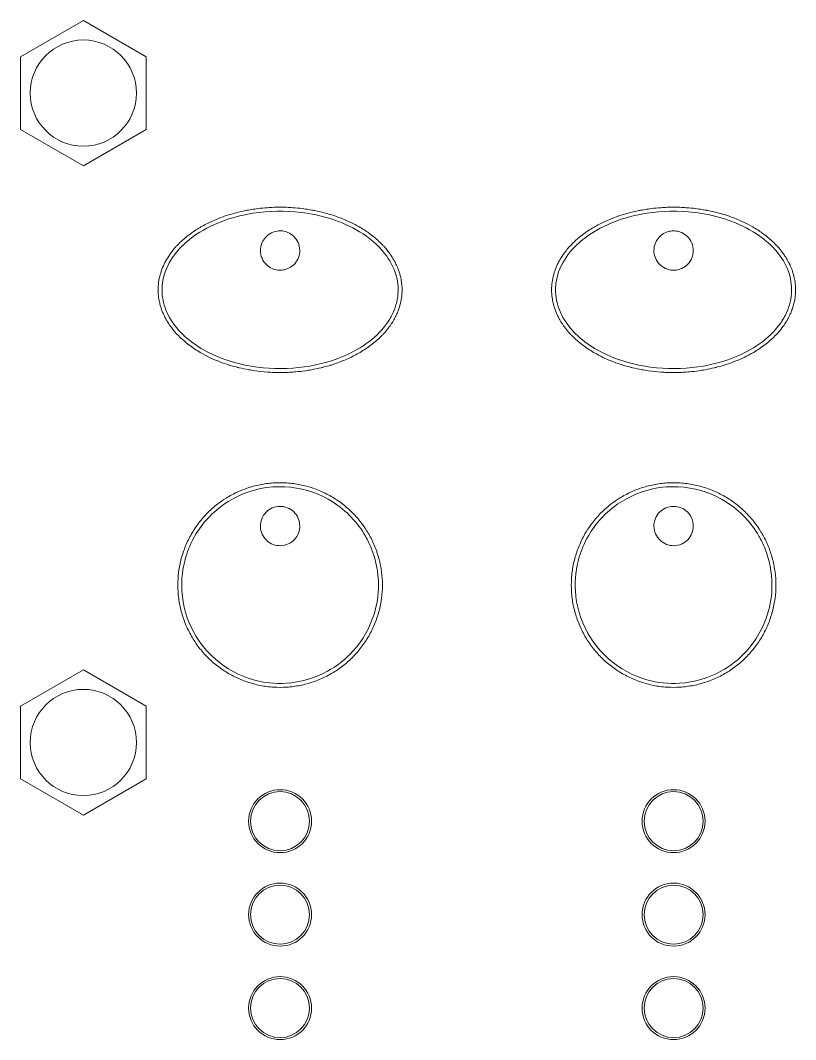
# Model space of a CAD drawing. Header units: millimetres. Extents: x 20 to 1660, y 4 to 1168.
# Drawn here: x 389.2 to 428.6, y 504.3 to 556 of the extents above; entities that cross this region are included whole.
import ezdxf

# ---------------------------------------------------------------- set-up
doc = ezdxf.new("R2010")
doc.units = ezdxf.units.MM
doc.header["$LTSCALE"] = 4
doc.layers.add('Visible Edges(A H Standard)', color=7, linetype='Continuous', lineweight=18)

msp = doc.modelspace()

# ---------------------------------------------------------------- linework, layer by layer
at = {"layer": 'Visible Edges(A H Standard)'}
for p, q in [((392.376, 556.05), (389.176, 554.202)), ((395.576, 554.202), (392.376, 556.05)), ((389.176, 554.202), (389.176, 550.507)), ((395.576, 550.507), (395.576, 554.202)), ((389.176, 550.507), (392.376, 548.659)), ((392.376, 548.659), (395.576, 550.507)), ((392.376, 523.05), (389.176, 521.202)), ((395.576, 521.202), (392.376, 523.05)), ((389.176, 521.202), (389.176, 517.507)), ((395.576, 517.507), (395.576, 521.202)), ((389.176, 517.507), (392.376, 515.659)), ((392.376, 515.659), (395.576, 517.507))]:
    msp.add_line(p, q, dxfattribs=at)
for centre, radius in [((392.376, 552.355), 2.7), ((392.376, 519.355), 2.7), ((402.376, 515.355), 1.6), ((422.376, 515.355), 1.6), ((402.376, 515.355), 1.5), ((422.376, 515.355), 1.5), ((402.376, 510.605), 1.6), ((402.376, 510.605), 1.5), ((422.376, 510.605), 1.6), ((422.376, 510.605), 1.5), ((402.376, 505.855), 1.6), ((402.376, 505.855), 1.5), ((422.376, 505.855), 1.6), ((422.376, 505.855), 1.5)]:
    msp.add_circle(centre, radius, dxfattribs=at)
for points, knots in [([(396.176, 542.355), (396.176, 542.486), (396.195, 542.748), (396.261, 543.068), (396.356, 543.375), (396.453, 543.609), (396.597, 543.887), (396.728, 544.097), (396.889, 544.318), (397.004, 544.458), (397.122, 544.59), (397.203, 544.675), (397.327, 544.799), (397.456, 544.917), (397.655, 545.084), (397.838, 545.223), (398.072, 545.384), (398.263, 545.504), (398.507, 545.642), (398.704, 545.744), (398.955, 545.862), (399.157, 545.948), (399.463, 546.067), (399.774, 546.172), (400.193, 546.29), (400.51, 546.363), (400.828, 546.423), (401.04, 546.457), (401.36, 546.5), (401.681, 546.531), (402.164, 546.557), (402.594, 546.557), (403.077, 546.531), (403.397, 546.5), (403.716, 546.457), (403.929, 546.423), (404.247, 546.363), (404.565, 546.291), (405.036, 546.158), (405.449, 546.014), (405.903, 545.818), (406.2, 545.668), (406.49, 545.503), (406.68, 545.385), (406.914, 545.224), (407.097, 545.086), (407.319, 544.9), (407.489, 544.74), (407.671, 544.548), (407.787, 544.413), (407.898, 544.271), (407.969, 544.174), (408.072, 544.022), (408.168, 543.863), (408.283, 543.641), (408.359, 543.467), (408.424, 543.287), (408.462, 543.164), (408.511, 542.976), (408.547, 542.783), (408.578, 542.489), (408.579, 542.225), (408.545, 541.899), (408.491, 541.643), (408.411, 541.381), (408.353, 541.232), (408.303, 541.116), (408.276, 541.059), (408.235, 540.974), (408.191, 540.892), (408.107, 540.744), (408.008, 540.589), (407.847, 540.367), (407.693, 540.184), (407.49, 539.97), (407.319, 539.81), (407.098, 539.624), (406.916, 539.486), (406.682, 539.326), (406.491, 539.207), (406.247, 539.068), (406.049, 538.965), (405.798, 538.847), (405.595, 538.761), (405.34, 538.662), (405.135, 538.59), (404.876, 538.508), (404.667, 538.449), (404.351, 538.369), (404.033, 538.303), (403.607, 538.234), (403.286, 538.198), (402.966, 538.172), (402.752, 538.161), (402.43, 538.153), (402.107, 538.155), (401.624, 538.181), (401.196, 538.226), (400.717, 538.304), (400.401, 538.37), (400.086, 538.449), (399.876, 538.508), (399.564, 538.606), (399.255, 538.718), (398.849, 538.892), (398.552, 539.041), (398.262, 539.206), (398.071, 539.325), (397.837, 539.486), (397.654, 539.625), (397.433, 539.811), (397.263, 539.97), (397.059, 540.185), (396.905, 540.369), (396.744, 540.59), (396.645, 540.744), (396.553, 540.905), (396.496, 541.016), (396.431, 541.158), (396.382, 541.274), (396.328, 541.425), (396.29, 541.548), (396.242, 541.737), (396.193, 541.993), (396.176, 542.223), (396.176, 542.355)], [-2.72421, -2.72421, -2.72421, -2.72421, -2.695832, -2.667455, -2.653267, -2.624889, -2.610701, -2.582324, -2.568135, -2.546852, -2.539758, -2.525569, -2.518475, -2.497192, -2.483004, -2.454626, -2.440438, -2.412061, -2.397872, -2.369495, -2.355306, -2.326929, -2.31274, -2.270175, -2.241797, -2.199232, -2.185043, -2.156666, -2.142477, -2.099912, -2.071534, -2.01478, -1.986403, -1.943837, -1.929648, -1.901271, -1.887083, -1.844517, -1.81614, -1.759385, -1.731008, -1.688442, -1.674254, -1.645877, -1.631688, -1.603311, -1.589122, -1.560745, -1.546556, -1.525274, -1.518179, -1.503991, -1.496896, -1.475614, -1.461425, -1.440142, -1.433048, -1.418859, -1.411765, -1.390482, -1.376293, -1.347916, -1.333728, -1.30535, -1.291162, -1.273426, -1.269879, -1.262785, -1.259238, -1.248596, -1.241502, -1.220219, -1.20603, -1.177653, -1.163465, -1.135087, -1.120899, -1.092522, -1.078333, -1.049956, -1.035767, -1.00739, -0.993201, -0.964824, -0.950636, -0.922258, -0.90807, -0.879693, -0.865504, -0.822938, -0.794561, -0.751995, -0.737807, -0.70943, -0.695241, -0.652675, -0.624298, -0.567544, -0.539166, -0.496601, -0.482412, -0.454035, -0.439846, -0.397281, -0.368903, -0.326338, -0.312149, -0.283772, -0.269583, -0.241206, -0.227017, -0.19864, -0.184452, -0.156075, -0.141886, -0.120603, -0.113509, -0.09932, -0.092226, -0.078037, -0.070943, -0.056754, -0.04966, -0.028377, 0, 0, 0, 0]), ([(416.176, 542.355), (416.176, 542.486), (416.195, 542.748), (416.261, 543.068), (416.356, 543.375), (416.453, 543.609), (416.597, 543.887), (416.728, 544.097), (416.889, 544.318), (417.004, 544.458), (417.122, 544.59), (417.203, 544.675), (417.327, 544.799), (417.456, 544.917), (417.655, 545.084), (417.838, 545.223), (418.072, 545.384), (418.263, 545.504), (418.507, 545.642), (418.704, 545.744), (418.955, 545.862), (419.157, 545.948), (419.463, 546.067), (419.774, 546.172), (420.193, 546.29), (420.51, 546.363), (420.828, 546.423), (421.04, 546.457), (421.36, 546.5), (421.681, 546.531), (422.164, 546.557), (422.594, 546.557), (423.077, 546.531), (423.397, 546.5), (423.716, 546.457), (423.929, 546.423), (424.247, 546.363), (424.565, 546.291), (425.036, 546.158), (425.449, 546.014), (425.903, 545.818), (426.2, 545.668), (426.49, 545.503), (426.68, 545.385), (426.914, 545.224), (427.097, 545.086), (427.319, 544.9), (427.489, 544.74), (427.671, 544.548), (427.787, 544.413), (427.898, 544.271), (427.969, 544.174), (428.072, 544.022), (428.168, 543.863), (428.283, 543.641), (428.359, 543.467), (428.424, 543.287), (428.462, 543.164), (428.511, 542.976), (428.547, 542.783), (428.578, 542.489), (428.579, 542.225), (428.545, 541.899), (428.491, 541.643), (428.411, 541.381), (428.353, 541.232), (428.303, 541.116), (428.276, 541.059), (428.235, 540.974), (428.191, 540.892), (428.107, 540.744), (428.008, 540.589), (427.847, 540.367), (427.693, 540.184), (427.49, 539.97), (427.319, 539.81), (427.098, 539.624), (426.916, 539.486), (426.682, 539.326), (426.491, 539.207), (426.247, 539.068), (426.049, 538.965), (425.798, 538.847), (425.595, 538.761), (425.34, 538.662), (425.135, 538.59), (424.876, 538.508), (424.667, 538.449), (424.351, 538.369), (424.033, 538.303), (423.607, 538.234), (423.286, 538.198), (422.966, 538.172), (422.752, 538.161), (422.43, 538.153), (422.107, 538.155), (421.624, 538.181), (421.196, 538.226), (420.717, 538.304), (420.401, 538.37), (420.086, 538.449), (419.876, 538.508), (419.564, 538.606), (419.255, 538.718), (418.849, 538.892), (418.552, 539.041), (418.262, 539.206), (418.071, 539.325), (417.837, 539.486), (417.654, 539.625), (417.433, 539.811), (417.263, 539.97), (417.059, 540.185), (416.905, 540.369), (416.744, 540.59), (416.645, 540.744), (416.553, 540.905), (416.496, 541.016), (416.431, 541.158), (416.382, 541.274), (416.328, 541.425), (416.29, 541.548), (416.242, 541.737), (416.193, 541.993), (416.176, 542.223), (416.176, 542.355)], [-2.72421, -2.72421, -2.72421, -2.72421, -2.695832, -2.667455, -2.653267, -2.624889, -2.610701, -2.582324, -2.568135, -2.546852, -2.539758, -2.525569, -2.518475, -2.497192, -2.483004, -2.454626, -2.440438, -2.412061, -2.397872, -2.369495, -2.355306, -2.326929, -2.31274, -2.270175, -2.241797, -2.199232, -2.185043, -2.156666, -2.142477, -2.099912, -2.071534, -2.01478, -1.986403, -1.943837, -1.929648, -1.901271, -1.887083, -1.844517, -1.81614, -1.759385, -1.731008, -1.688442, -1.674254, -1.645877, -1.631688, -1.603311, -1.589122, -1.560745, -1.546556, -1.525274, -1.518179, -1.503991, -1.496896, -1.475614, -1.461425, -1.440142, -1.433048, -1.418859, -1.411765, -1.390482, -1.376293, -1.347916, -1.333728, -1.30535, -1.291162, -1.273426, -1.269879, -1.262785, -1.259238, -1.248596, -1.241502, -1.220219, -1.20603, -1.177653, -1.163465, -1.135087, -1.120899, -1.092522, -1.078333, -1.049956, -1.035767, -1.00739, -0.993201, -0.964824, -0.950636, -0.922258, -0.90807, -0.879693, -0.865504, -0.822938, -0.794561, -0.751995, -0.737807, -0.70943, -0.695241, -0.652675, -0.624298, -0.567544, -0.539166, -0.496601, -0.482412, -0.454035, -0.439846, -0.397281, -0.368903, -0.326338, -0.312149, -0.283772, -0.269583, -0.241206, -0.227017, -0.19864, -0.184452, -0.156075, -0.141886, -0.120603, -0.113509, -0.09932, -0.092226, -0.078037, -0.070943, -0.056754, -0.04966, -0.028377, 0, 0, 0, 0]), ([(396.376, 542.355), (396.376, 542.006), (396.449, 541.652), (396.782, 540.81), (397.128, 540.366), (397.817, 539.733), (398.147, 539.502), (399.152, 538.931), (399.878, 538.682), (401.402, 538.369), (402.22, 538.32), (403.798, 538.434), (404.576, 538.591), (405.754, 539.031), (406.189, 539.243), (406.995, 539.773), (407.37, 540.092), (407.826, 540.669), (407.955, 540.865), (408.227, 541.402), (408.34, 541.776), (408.394, 542.483), (408.354, 542.824), (408.144, 543.527), (407.944, 543.885), (407.346, 544.656), (406.893, 545.023), (405.499, 545.869), (404.467, 546.168), (402.633, 546.388), (401.812, 546.374), (400.46, 546.164), (399.908, 546.023), (398.884, 545.629), (398.407, 545.385), (397.694, 544.869), (397.439, 544.646), (396.93, 544.073), (396.684, 543.692), (396.434, 542.98), (396.376, 542.666), (396.376, 542.355)], [-2.72421, -2.72421, -2.72421, -2.72421, -2.642809, -2.642809, -2.507561, -2.507561, -2.404437, -2.404437, -2.203154, -2.203154, -1.984682, -1.984682, -1.774298, -1.774298, -1.64842, -1.64842, -1.5235, -1.5235, -1.46648, -1.46648, -1.377759, -1.377759, -1.300756, -1.300756, -1.204073, -1.204073, -1.057675, -1.057675, -0.776399, -0.776399, -0.557559, -0.557559, -0.406331, -0.406331, -0.265677, -0.265677, -0.179719, -0.179719, -0.072553, -0.072553, 0, 0, 0, 0]), ([(416.376, 542.355), (416.376, 542.006), (416.449, 541.652), (416.782, 540.81), (417.128, 540.366), (417.817, 539.733), (418.147, 539.502), (419.152, 538.931), (419.878, 538.682), (421.402, 538.369), (422.22, 538.32), (423.798, 538.434), (424.576, 538.591), (425.754, 539.031), (426.189, 539.243), (426.995, 539.773), (427.37, 540.092), (427.826, 540.669), (427.955, 540.865), (428.227, 541.402), (428.34, 541.776), (428.394, 542.483), (428.354, 542.824), (428.144, 543.527), (427.944, 543.885), (427.346, 544.656), (426.893, 545.023), (425.499, 545.869), (424.467, 546.168), (422.633, 546.388), (421.812, 546.374), (420.46, 546.164), (419.908, 546.023), (418.884, 545.629), (418.407, 545.385), (417.694, 544.869), (417.439, 544.646), (416.93, 544.073), (416.684, 543.692), (416.434, 542.98), (416.376, 542.666), (416.376, 542.355)], [-2.72421, -2.72421, -2.72421, -2.72421, -2.642809, -2.642809, -2.507561, -2.507561, -2.404437, -2.404437, -2.203154, -2.203154, -1.984682, -1.984682, -1.774298, -1.774298, -1.64842, -1.64842, -1.5235, -1.5235, -1.46648, -1.46648, -1.377759, -1.377759, -1.300756, -1.300756, -1.204073, -1.204073, -1.057675, -1.057675, -0.776399, -0.776399, -0.557559, -0.557559, -0.406331, -0.406331, -0.265677, -0.265677, -0.179719, -0.179719, -0.072553, -0.072553, 0, 0, 0, 0]), ([(401.454, 544.74), (401.496, 544.842), (401.556, 544.937), (401.716, 545.116), (401.82, 545.196), (402.027, 545.297), (402.124, 545.327), (402.314, 545.357), (402.405, 545.358), (402.591, 545.336), (402.684, 545.311), (402.881, 545.226), (402.98, 545.16), (403.162, 544.988), (403.238, 544.878), (403.345, 544.636), (403.374, 544.504), (403.378, 544.244), (403.356, 544.117), (403.266, 543.882), (403.201, 543.776), (403.032, 543.588), (402.927, 543.51), (402.721, 543.41), (402.625, 543.381), (402.435, 543.352), (402.344, 543.351), (402.158, 543.374), (402.064, 543.4), (401.865, 543.487), (401.765, 543.554), (401.585, 543.729), (401.509, 543.839), (401.405, 544.083), (401.377, 544.215), (401.375, 544.475), (401.399, 544.602), (401.446, 544.721), (401.448, 544.727), (401.451, 544.734), (401.454, 544.74)], [-0.6286172, -0.6286172, -0.6286172, -0.6286172, -0.5953389, -0.5953389, -0.5563268, -0.5563268, -0.5260678, -0.5260678, -0.4988114, -0.4988114, -0.4699398, -0.4699398, -0.4344604, -0.4344604, -0.3947121, -0.3947121, -0.3547193, -0.3547193, -0.3163322, -0.3163322, -0.279204, -0.279204, -0.2404487, -0.2404487, -0.2103515, -0.2103515, -0.1830688, -0.1830688, -0.1539707, -0.1539707, -0.1180901, -0.1180901, -0.0783825, -0.0783825, -0.0384242, -0.0384242, 0, 0, 0, 0.0020862, 0.0020862, 0.0020862, 0.0020862]), ([(421.454, 544.74), (421.5, 544.851), (421.566, 544.952), (421.735, 545.132), (421.839, 545.208), (422.045, 545.303), (422.142, 545.332), (422.33, 545.358), (422.422, 545.358), (422.608, 545.332), (422.702, 545.305), (422.9, 545.215), (422.999, 545.146), (423.178, 544.967), (423.252, 544.856), (423.352, 544.611), (423.377, 544.479), (423.375, 544.219), (423.35, 544.093), (423.255, 543.861), (423.187, 543.757), (423.015, 543.575), (422.911, 543.5), (422.705, 543.405), (422.61, 543.377), (422.421, 543.351), (422.33, 543.351), (422.143, 543.377), (422.048, 543.405), (421.849, 543.496), (421.749, 543.567), (421.571, 543.747), (421.498, 543.859), (421.399, 544.105), (421.375, 544.236), (421.378, 544.497), (421.405, 544.623), (421.454, 544.74)], [-0.6307005, -0.6307005, -0.6307005, -0.6307005, -0.5947047, -0.5947047, -0.5564001, -0.5564001, -0.5264737, -0.5264737, -0.4992387, -0.4992387, -0.47009, -0.47009, -0.4339641, -0.4339641, -0.3942021, -0.3942021, -0.3543173, -0.3543173, -0.3160234, -0.3160234, -0.2789563, -0.2789563, -0.240814, -0.240814, -0.2109957, -0.2109957, -0.1837222, -0.1837222, -0.1543756, -0.1543756, -0.1179329, -0.1179329, -0.0782143, -0.0782143, -0.0383454, -0.0383454, 0, 0, 0, 0]), ([(407.576, 527.355), (407.576, 527.129), (407.547, 526.677), (407.436, 526.119), (407.271, 525.574), (407.097, 525.154), (406.83, 524.654), (406.578, 524.276), (406.219, 523.838), (405.898, 523.517), (405.46, 523.157), (405.082, 522.903), (404.58, 522.635), (404.159, 522.461), (403.617, 522.296), (403.171, 522.207), (402.606, 522.151), (402.151, 522.151), (401.587, 522.206), (401.141, 522.294), (400.596, 522.46), (400.176, 522.634), (399.676, 522.901), (399.298, 523.153), (398.858, 523.513), (398.537, 523.835), (398.177, 524.273), (397.924, 524.651), (397.656, 525.153), (397.482, 525.573), (397.318, 526.116), (397.229, 526.561), (397.173, 527.126), (397.173, 527.581), (397.228, 528.145), (397.317, 528.591), (397.482, 529.135), (397.656, 529.556), (397.897, 530.006), (398.082, 530.293), (398.284, 530.566), (398.428, 530.741), (398.656, 530.993), (398.901, 531.23), (399.252, 531.518), (399.533, 531.712), (399.825, 531.887), (400.025, 531.994), (400.332, 532.14), (400.647, 532.265), (401.134, 532.412), (401.58, 532.501), (402.145, 532.557), (402.601, 532.558), (403.167, 532.503), (403.613, 532.414), (404.155, 532.25), (404.575, 532.076), (405.077, 531.808), (405.457, 531.555), (405.895, 531.194), (406.216, 530.873), (406.541, 530.478), (406.735, 530.198), (406.91, 529.906), (407.017, 529.705), (407.138, 529.449), (407.225, 529.241), (407.32, 528.974), (407.385, 528.756), (407.468, 528.426), (407.55, 527.977), (407.576, 527.58), (407.576, 527.355)], [-3.152413, -3.152413, -3.152413, -3.152413, -3.086738, -3.021063, -2.988225, -2.92255, -2.889712, -2.824037, -2.791199, -2.725524, -2.692686, -2.627011, -2.594174, -2.528498, -2.495661, -2.429985, -2.397148, -2.331472, -2.298635, -2.232959, -2.200122, -2.134447, -2.101609, -2.035934, -2.003096, -1.937421, -1.904583, -1.838908, -1.80607, -1.740395, -1.707557, -1.641882, -1.609044, -1.543369, -1.510531, -1.444856, -1.412018, -1.346343, -1.313506, -1.264249, -1.24783, -1.214993, -1.198574, -1.149317, -1.11648, -1.067223, -1.050804, -1.017967, -1.001548, -0.952292, -0.919454, -0.853779, -0.820941, -0.755266, -0.722428, -0.656753, -0.623915, -0.55824, -0.525402, -0.459727, -0.426889, -0.361214, -0.328376, -0.27912, -0.262701, -0.229863, -0.213445, -0.180607, -0.164188, -0.131351, -0.114932, -0.065675, 0, 0, 0, 0]), ([(427.576, 527.355), (427.576, 527.129), (427.547, 526.677), (427.436, 526.119), (427.271, 525.574), (427.097, 525.154), (426.83, 524.654), (426.578, 524.276), (426.219, 523.838), (425.898, 523.517), (425.46, 523.157), (425.082, 522.903), (424.58, 522.635), (424.159, 522.461), (423.617, 522.296), (423.171, 522.207), (422.606, 522.151), (422.151, 522.151), (421.587, 522.206), (421.141, 522.294), (420.596, 522.46), (420.176, 522.634), (419.676, 522.901), (419.298, 523.153), (418.858, 523.513), (418.537, 523.835), (418.177, 524.273), (417.924, 524.651), (417.656, 525.153), (417.482, 525.573), (417.318, 526.116), (417.229, 526.561), (417.173, 527.126), (417.173, 527.581), (417.228, 528.145), (417.317, 528.591), (417.482, 529.135), (417.656, 529.556), (417.897, 530.006), (418.082, 530.293), (418.284, 530.566), (418.428, 530.741), (418.656, 530.993), (418.901, 531.23), (419.252, 531.518), (419.533, 531.712), (419.825, 531.887), (420.025, 531.994), (420.332, 532.14), (420.647, 532.265), (421.134, 532.412), (421.58, 532.501), (422.145, 532.557), (422.601, 532.558), (423.167, 532.503), (423.613, 532.414), (424.155, 532.25), (424.575, 532.076), (425.077, 531.808), (425.457, 531.555), (425.895, 531.194), (426.216, 530.873), (426.541, 530.478), (426.735, 530.198), (426.91, 529.906), (427.017, 529.705), (427.138, 529.449), (427.225, 529.241), (427.32, 528.974), (427.385, 528.756), (427.468, 528.426), (427.55, 527.977), (427.576, 527.58), (427.576, 527.355)], [-3.152413, -3.152413, -3.152413, -3.152413, -3.086738, -3.021063, -2.988225, -2.92255, -2.889712, -2.824037, -2.791199, -2.725524, -2.692686, -2.627011, -2.594174, -2.528498, -2.495661, -2.429985, -2.397148, -2.331472, -2.298635, -2.232959, -2.200122, -2.134447, -2.101609, -2.035934, -2.003096, -1.937421, -1.904583, -1.838908, -1.80607, -1.740395, -1.707557, -1.641882, -1.609044, -1.543369, -1.510531, -1.444856, -1.412018, -1.346343, -1.313506, -1.264249, -1.24783, -1.214993, -1.198574, -1.149317, -1.11648, -1.067223, -1.050804, -1.017967, -1.001548, -0.952292, -0.919454, -0.853779, -0.820941, -0.755266, -0.722428, -0.656753, -0.623915, -0.55824, -0.525402, -0.459727, -0.426889, -0.361214, -0.328376, -0.27912, -0.262701, -0.229863, -0.213445, -0.180607, -0.164188, -0.131351, -0.114932, -0.065675, 0, 0, 0, 0]), ([(407.376, 527.355), (407.376, 527.991), (407.25, 528.639), (406.927, 529.438), (406.828, 529.643), (406.314, 530.539), (405.746, 531.136), (404.419, 531.982), (403.681, 532.242), (402.099, 532.415), (401.254, 532.295), (399.833, 531.718), (399.222, 531.299), (398.204, 530.215), (397.807, 529.527), (397.419, 528.227), (397.351, 527.64), (397.429, 526.315), (397.642, 525.581), (398.286, 524.422), (398.652, 523.969), (399.643, 523.103), (400.309, 522.742), (401.566, 522.389), (402.13, 522.329), (403.42, 522.41), (404.139, 522.618), (405.268, 523.238), (405.708, 523.586), (406.567, 524.533), (406.935, 525.176), (407.301, 526.353), (407.376, 526.855), (407.376, 527.355)], [-3.152413, -3.152413, -3.152413, -3.152413, -2.95967, -2.95967, -2.891283, -2.891283, -2.649396, -2.649396, -2.419124, -2.419124, -2.170872, -2.170872, -1.954552, -1.954552, -1.721865, -1.721865, -1.546722, -1.546722, -1.321967, -1.321967, -1.148677, -1.148677, -0.925733, -0.925733, -0.756841, -0.756841, -0.536636, -0.536636, -0.369882, -0.369882, -0.151239, -0.151239, 0, 0, 0, 0]), ([(427.376, 527.355), (427.376, 527.991), (427.25, 528.639), (426.927, 529.438), (426.828, 529.643), (426.314, 530.539), (425.746, 531.136), (424.419, 531.982), (423.681, 532.242), (422.099, 532.415), (421.254, 532.295), (419.833, 531.718), (419.222, 531.299), (418.204, 530.215), (417.807, 529.527), (417.419, 528.227), (417.351, 527.64), (417.429, 526.315), (417.642, 525.581), (418.286, 524.422), (418.652, 523.969), (419.643, 523.103), (420.309, 522.742), (421.566, 522.389), (422.13, 522.329), (423.42, 522.41), (424.139, 522.618), (425.268, 523.238), (425.708, 523.586), (426.567, 524.533), (426.935, 525.176), (427.301, 526.353), (427.376, 526.855), (427.376, 527.355)], [-3.152413, -3.152413, -3.152413, -3.152413, -2.95967, -2.95967, -2.891283, -2.891283, -2.649396, -2.649396, -2.419124, -2.419124, -2.170872, -2.170872, -1.954552, -1.954552, -1.721865, -1.721865, -1.546722, -1.546722, -1.321967, -1.321967, -1.148677, -1.148677, -0.925733, -0.925733, -0.756841, -0.756841, -0.536636, -0.536636, -0.369882, -0.369882, -0.151239, -0.151239, 0, 0, 0, 0]), ([(403.376, 530.355), (403.376, 530.236), (403.355, 530.119), (403.268, 529.883), (403.197, 529.768), (403.016, 529.575), (402.909, 529.498), (402.671, 529.39), (402.543, 529.36), (402.282, 529.35), (402.152, 529.371), (401.906, 529.462), (401.793, 529.531), (401.599, 529.711), (401.52, 529.821), (401.41, 530.064), (401.38, 530.196), (401.373, 530.463), (401.397, 530.596), (401.494, 530.844), (401.568, 530.958), (401.752, 531.147), (401.861, 531.222), (402.102, 531.325), (402.231, 531.352), (402.492, 531.356), (402.622, 531.333), (402.867, 531.236), (402.979, 531.163), (403.17, 530.978), (403.246, 530.866), (403.35, 530.62), (403.376, 530.488), (403.376, 530.355)], [-0.6310569, -0.6310569, -0.6310569, -0.6310569, -0.5955378, -0.5955378, -0.5553529, -0.5553529, -0.5160884, -0.5160884, -0.4769027, -0.4769027, -0.4376905, -0.4376905, -0.3983709, -0.3983709, -0.3581829, -0.3581829, -0.3180201, -0.3180201, -0.2778887, -0.2778887, -0.2377565, -0.2377565, -0.1984778, -0.1984778, -0.1592367, -0.1592367, -0.1199965, -0.1199965, -0.0802642, -0.0802642, -0.0401301, -0.0401301, 0, 0, 0, 0]), ([(423.376, 530.355), (423.376, 530.231), (423.354, 530.109), (423.261, 529.87), (423.189, 529.756), (423.005, 529.566), (422.897, 529.491), (422.657, 529.386), (422.528, 529.358), (422.267, 529.352), (422.137, 529.375), (421.893, 529.469), (421.782, 529.54), (421.59, 529.722), (421.513, 529.832), (421.407, 530.076), (421.378, 530.208), (421.375, 530.473), (421.399, 530.605), (421.499, 530.852), (421.572, 530.964), (421.759, 531.152), (421.868, 531.226), (422.11, 531.327), (422.239, 531.354), (422.5, 531.355), (422.63, 531.331), (422.872, 531.233), (422.983, 531.16), (423.172, 530.975), (423.247, 530.864), (423.35, 530.619), (423.376, 530.487), (423.376, 530.355)], [-0.6310542, -0.6310542, -0.6310542, -0.6310542, -0.5939953, -0.5939953, -0.5539137, -0.5539137, -0.5146145, -0.5146145, -0.4754186, -0.4754186, -0.4362261, -0.4362261, -0.3969461, -0.3969461, -0.3568429, -0.3568429, -0.3169072, -0.3169072, -0.2770078, -0.2770078, -0.2369724, -0.2369724, -0.1976564, -0.1976564, -0.1584059, -0.1584059, -0.119189, -0.119189, -0.0799444, -0.0799444, -0.0399014, -0.0399014, 0, 0, 0, 0])]:
    msp.add_open_spline(points, degree=3, knots=knots, dxfattribs=at)

doc.saveas('drawing.dxf')
